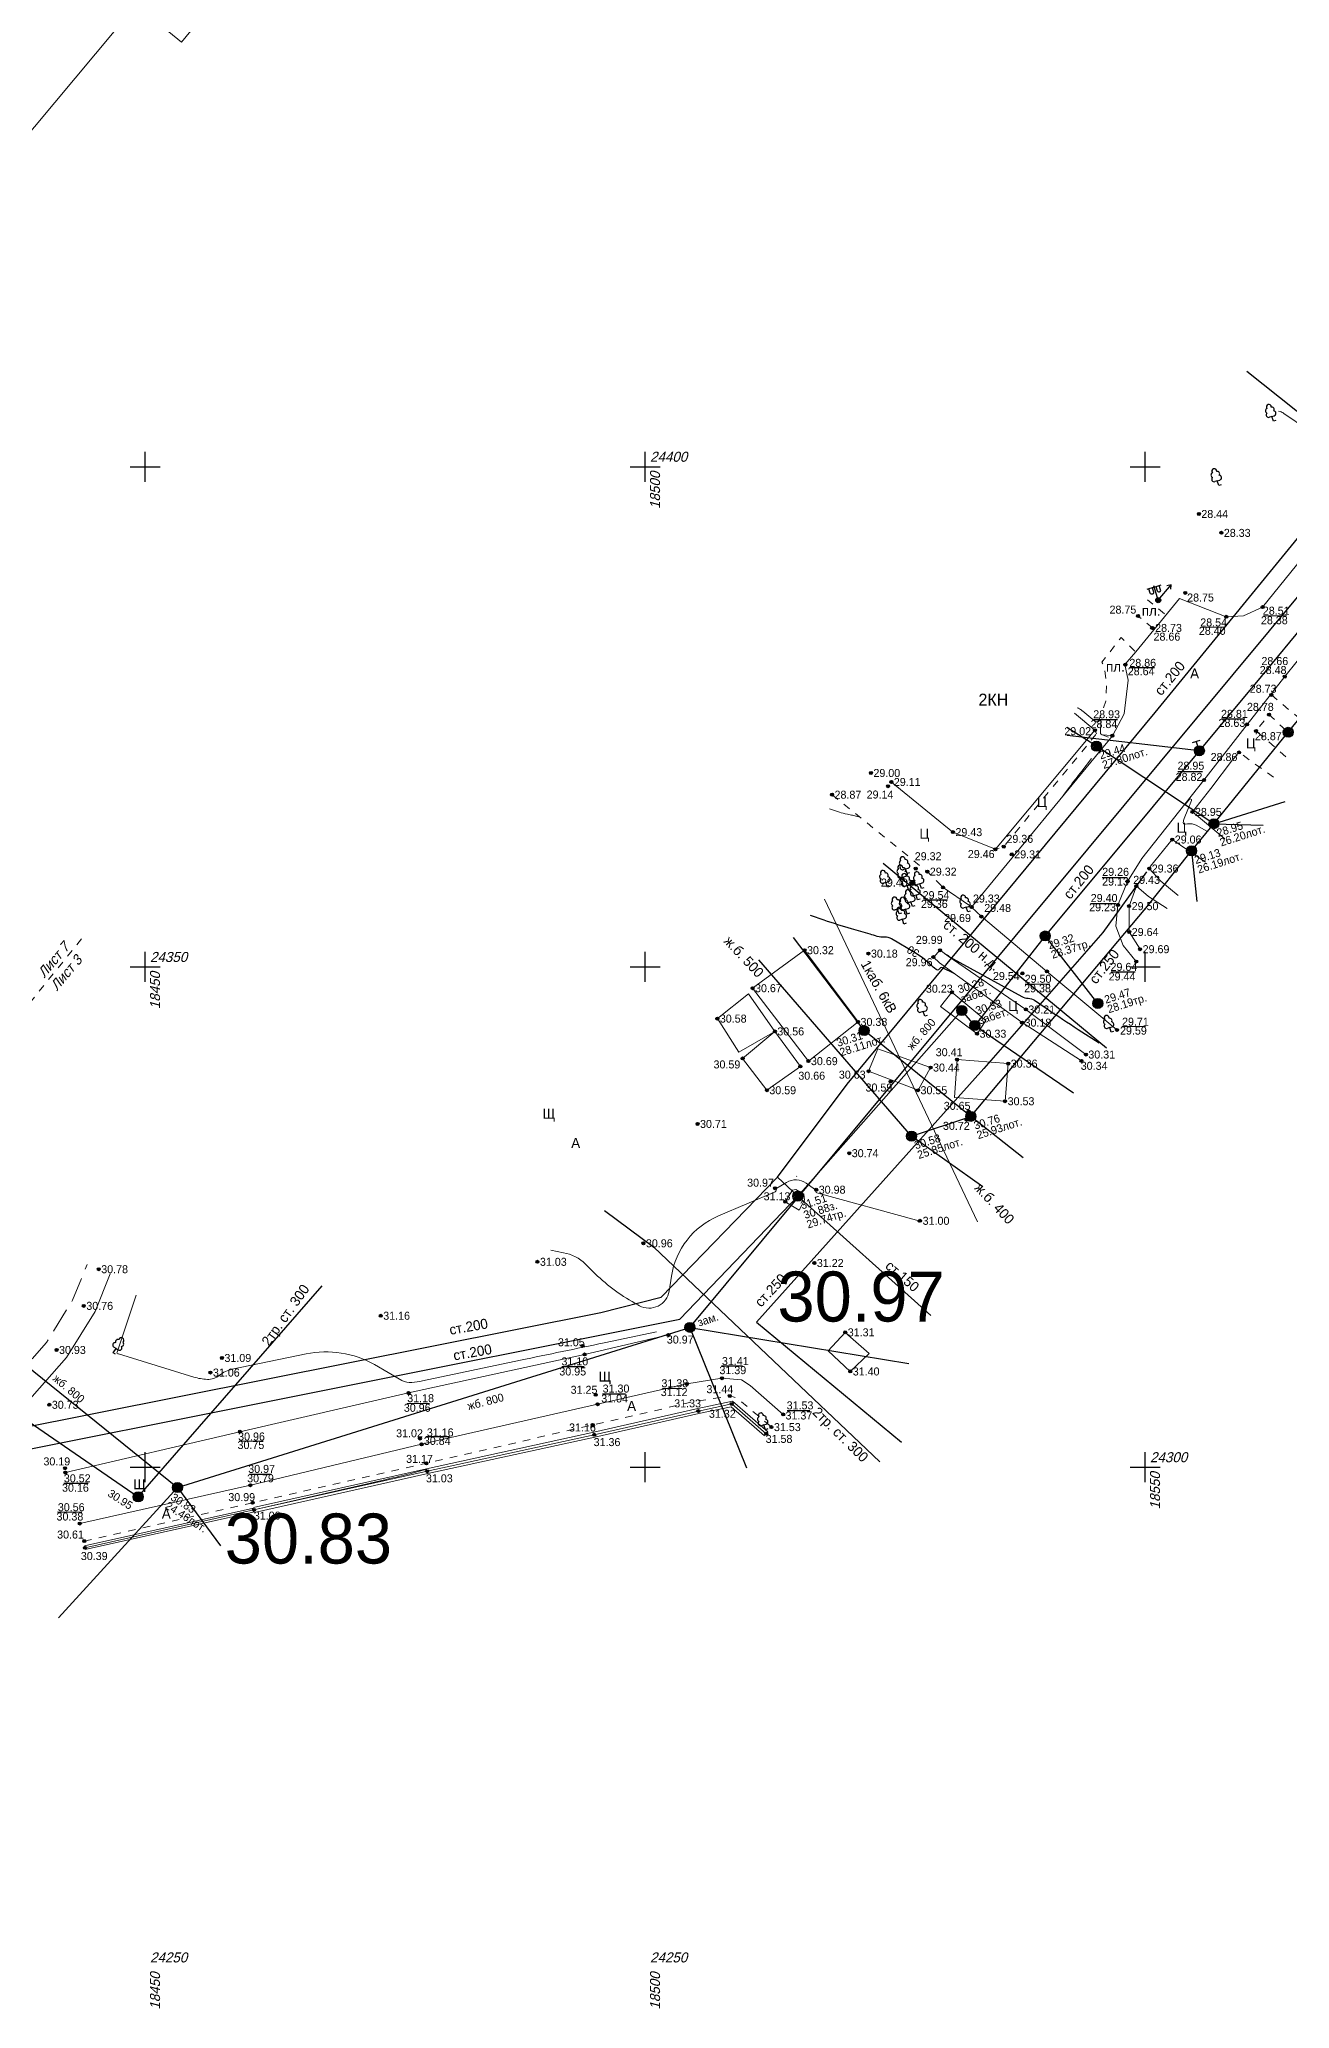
# Model space of a CAD drawing. Header units: metres. Extents: x 16881 to 20071, y 24181 to 25063.
# Drawn here: x 18439.4 to 18564.5, y 24245.9 to 24442.7 of the extents above; entities that cross this region are included whole.
import ezdxf
from ezdxf.enums import TextEntityAlignment as Align

# ---------------------------------------------------------------- set-up
doc = ezdxf.new("R2010")
doc.units = ezdxf.units.M
doc.linetypes.add('g5_01_5x1_5', pattern=[1.5, 0.75, -0.75])
doc.linetypes.add('g5_05x2', pattern=[3.5, 2.5, -1])
for name, color, linetype in [('02_Сетка', 7, 'Continuous'), ('03_Здания и строения', 7, 'Continuous'), ('06_Инженерно-технические сооружения', 7, 'Continuous'), ('07_Объекты электропередачи', 7, 'Continuous'), ('10_Границы покрытий и угодий', 7, 'Continuous'), ('13_Растительность', 7, 'Continuous'), ('14_Ограждения', 7, 'Continuous'), ('19_Горизонтали', 7, 'Continuous'), ('30_Канализация', 7, 'Continuous'), ('31_Водопровод', 7, 'Continuous'), ('32_Теплосеть', 7, 'Continuous'), ('33_Газопровод', 7, 'Continuous'), ('38_Кабели высокого напряжения', 7, 'Continuous'), ('44_Крышки колодцев', 7, 'Continuous'), ('45_Номера колодцев', 7, 'Continuous'), ('61_Отметки высоты поверхности', 7, 'Continuous'), ('rastr', 7, 'Continuous'), ('Сетка', 7, 'Continuous')]:
    doc.layers.add(name, color=color, linetype=linetype)
doc.styles.add('LIKE11', font='bm431.shx')
doc.styles.add('LIKE14', font='p131.shx')
doc.styles.add('LIKE17', font='d431.shx')
doc.styles.add('LIKE32', font='peteri.shx')
doc.styles.add('LIKE36', font='pragmai.shx')
doc.styles.add('Line_GUGK', font='')
doc.styles.get('Line_GUGK').set_extended_font_data('Bm431', italic=True)
doc.linetypes.add('g5_119_1', pattern='A,4,-1,[31,GUGK_2005.shx,S=0.1,R=0,X=0,Y=0],0.35,[31,GUGK_2005.shx,S=0.08,R=0,X=0,Y=0],3.3,[31,GUGK_2005.shx,S=0.08,R=180,X=0,Y=0],0.35,[31,GUGK_2005.shx,S=0.1,R=180,X=0,Y=0],-1', length=10)
doc.linetypes.add('g5_121_t', pattern='A,4,-0.4,["Т",Line_GUGK,S=1,R=0,X=0,Y=-0.5],-1.2,12', length=17.6)
doc.linetypes.add('g5_122_g', pattern='A,1,-1,1.5,-0.4,["Г",Line_GUGK,S=1,R=0,X=0,Y=-0.5],-1.5,1.5,-1,4,-1,4,-1,3', length=20.9)
doc.linetypes.add('g5_122_k', pattern='A,1,-1,1.5,-0.4,["К",Line_GUGK,S=1,R=0,X=0,Y=-0.5],-1.5,1.5,-1,4,-1,4,-1,3', length=20.9)
doc.linetypes.add('g5_122_kl', pattern='A,1,-1,1.5,-0.4,["Кл",Line_GUGK,S=1,R=0,X=0,Y=-0.5],-2.4,1.5,-1,4,-1,4,-1,3', length=21.8)
doc.linetypes.add('g5_122_t', pattern='A,1,-1,1.5,-0.4,["Т",Line_GUGK,S=1,R=0,X=0,Y=-0.5],-1.5,1.5,-1,4,-1,4,-1,3', length=20.9)
doc.linetypes.add('g5_122_v', pattern='A,1,-1,1.5,-0.4,["В",Line_GUGK,S=1,R=0,X=0,Y=-0.5],-1.5,1.5,-1,4,-1,4,-1,3', length=20.9)
doc.linetypes.add('g5_472', pattern='A,0,-4,[25,GUGK_2005.shx,S=0.4,R=0,X=0,Y=-0.2],0', length=4)
doc.linetypes.add('g5_474_1a', pattern='A,1,-0.25,[28,GUGK_2005.shx,S=1,R=0,X=0,Y=0],-0.25,1', length=2.5)

# ---------------------------------------------------------------- blocks, each defined once
blk = doc.blocks.new('g5_115_1')
at = {"color": 0}
for points in [[(0, 0), (2, 0)], [(1.65, -0.25), (2, 0), (1.65, 0.25)]]:
    blk.add_lwpolyline(points, dxfattribs=at)
blk = doc.blocks.new('g5_117t')
h = blk.add_hatch(color=255)
h.paths.add_polyline_path([(-0.04, -0.04), (-0.46, -0.04, 0.367426), (-0.04, -0.46)])
h.paths.add_polyline_path([(0.04, -0.46, 0.367426), (0.46, -0.04), (0.04, -0.04)])
h.paths.add_polyline_path([(0.46, 0.04, 0.921954), (-0.46, 0.04)])
at = {"color": 0}
for points in [[(-0.5, 0), (0.5, 0)], [(0, -0.5), (0, 0)]]:
    blk.add_lwpolyline(points, dxfattribs=at)
blk.add_circle((0, 0), 0.5, dxfattribs=at)
blk = doc.blocks.new('g5_388_1')
at = {"color": 0}
blk.add_lwpolyline([(0, 0.5), (0.26, 0.5, 0.798042), (0.36, 0.97, 0.636328), (0.23, 1.41, 0.533064), (0, 1.75, 0.533064), (-0.23, 1.41, 0.636328), (-0.36, 0.97, 0.798042), (-0.26, 0.5)], format="xyb", dxfattribs=at)
for points in [[(0, 0.5), (-0.26, 0.5)], [(0.25, 0), (0, 0), (0, 0.5)]]:
    blk.add_lwpolyline(points, dxfattribs=at)
blk = doc.blocks.new('g5_117v')
h = blk.add_hatch(color=255)
h.paths.add_polyline_path([(-0.46, 0.04), (0.46, 0.04, 0.921954)])
h.paths.add_polyline_path([(0.46, -0.04), (-0.46, -0.04, 0.921954)])
at = {"color": 0}
blk.add_line((-0.5, 0), (0.5, 0), dxfattribs=at)
blk.add_circle((0, 0), 0.5, dxfattribs=at)
blk = doc.blocks.new('g5_117kb')
h = blk.add_hatch(color=255)
h.paths.add_polyline_path([(0.04, 0.04), (0.46, 0.04, 0.367426), (0.04, 0.46)])
h.paths.add_polyline_path([(-0.04, 0.46, 0.367426), (-0.46, 0.04), (-0.04, 0.04)])
h.paths.add_polyline_path([(-0.04, -0.04), (-0.46, -0.04, 0.367426), (-0.04, -0.46)])
h.paths.add_polyline_path([(0.04, -0.46, 0.367426), (0.46, -0.04), (0.04, -0.04)])
at = {"color": 0}
for points in [[(-0.5, 0), (0.5, 0)], [(0, 0.5), (0, -0.5)]]:
    blk.add_lwpolyline(points, dxfattribs=at)
blk.add_circle((0, 0), 0.5, dxfattribs=at)
blk = doc.blocks.new('g5_122_7')
h = blk.add_hatch(color=0)
edge = h.paths.add_edge_path()
edge.add_arc((0, 0), 0.25, 0, 360)
at = {"color": 0}
blk.add_circle((0, 0), 0.25, dxfattribs=at)
blk = doc.blocks.new('g5_110_1e')
h = blk.add_hatch(color=255)
edge = h.paths.add_edge_path()
edge.add_arc((0, 0), 0.212, 0, 360)
at = {"color": 0}
for p, q in [((0, 1.38), (-0.75, 1.38)), ((0, 0.25), (0, 1.5)), ((0, 1.38), (0.75, 1.38))]:
    blk.add_line(p, q, dxfattribs=at)
for points in [[(-0.2, 1.38), (-0.2, 0.93, -1.040016), (-0.55, 0.93), (-0.55, 1.38)], [(0.2, 1.38), (0.2, 0.93, 1.040016), (0.55, 0.93), (0.55, 1.38)]]:
    blk.add_lwpolyline(points, format="xyb", dxfattribs=at)
blk.add_circle((0, 0), 0.25, dxfattribs=at)
blk = doc.blocks.new('g5_304_4')
h = blk.add_hatch(color=255)
edge = h.paths.add_edge_path()
edge.add_arc((0, 0), 0.463, 0, 360)
at = {"color": 0}
for p, q in [((-0.4, 1), (0.4, 1)), ((0, 0.5), (0, 1))]:
    blk.add_line(p, q, dxfattribs=at)
blk.add_circle((0, 0), 0.5, dxfattribs=at)
blk = doc.blocks.new('g5_012')
at = {"color": 92}
for points in [[(-1.5, 0), (1.5, 0)], [(0, -1.5), (0, 1.5)]]:
    blk.add_lwpolyline(points, dxfattribs=at)
blk = doc.blocks.new('g5_330')
blk.add_hatch(color=0).paths.add_polyline_path([(0.15, 0, 1), (-0.15, 0, 1)])
at = {"color": 0}
blk.add_circle((0, 0), 0.15, dxfattribs=at)
blk = doc.blocks.new('g5_117kl')
h = blk.add_hatch(color=255)
h.paths.add_polyline_path([(0.42, 0.2, 0.633652), (-0.42, 0.2)])
h.paths.add_polyline_path([(-0.45, 0.12, 0.067116), (-0.46, 0, 0.067116), (-0.45, -0.12), (0.45, -0.12, 0.067116), (0.46, 0, 0.067116), (0.45, 0.12)])
h.paths.add_polyline_path([(-0.42, -0.2, 0.633652), (0.42, -0.2)])
at = {"color": 0}
for p, q in [((-0.47, 0.16), (0.47, 0.16)), ((-0.47, -0.16), (0.47, -0.16))]:
    blk.add_line(p, q, dxfattribs=at)
blk.add_circle((0, 0), 0.5, dxfattribs=at)

msp = doc.modelspace()

# ---------------------------------------------------------------- linework, layer by layer
at = {"layer": '03_Здания и строения', "color": 7, "linetype": 'Continuous', "lineweight": 20, "flags": 128}
for points in [[(18477.66, 24488.76), (18444.31, 24448.67), (18439.88, 24452.41), (18408.3, 24414.86), (18403.63, 24418.76), (18376.53, 24386.5), (18385.52, 24379), (18412.15, 24410.84), (18416.55, 24407.21), (18449.1, 24446.15), (18453.65, 24442.43), (18485.97, 24481.74), (18477.66, 24488.76)], [(18524.63, 24368.49), (18530.79, 24363.48), (18535.04, 24361.76), (18544.98, 24373.66), (18542.95, 24375.37)], [(18510.75, 24347.88), (18516.34, 24340.59), (18521.3, 24344.51), (18515.95, 24351.68), (18510.75, 24347.88)], [(18512.18, 24337.68), (18515.53, 24340.06), (18512.98, 24343.56), (18510.36, 24347.33), (18507.23, 24344.84), (18509.39, 24341.47), (18512.98, 24343.56), (18509.76, 24340.86), (18512.18, 24337.68)], [(18522.35, 24339.58), (18523.28, 24341.81), (18528.55, 24339.95), (18527.3, 24337.68), (18522.35, 24339.58)], [(18531.21, 24340.74), (18536.32, 24340.34), (18536.01, 24336.58), (18530.95, 24336.95), (18531.21, 24340.74)], [(18520.02, 24313.48), (18518.3, 24311.64), (18520.52, 24309.57), (18522.4, 24311.37), (18520.02, 24313.48)]]:
    msp.add_lwpolyline(points, dxfattribs=at)
at = {"layer": '06_Инженерно-технические сооружения', "color": 7, "linetype": 'Continuous', "lineweight": 20, "flags": 128}
for points in [[(18543.64, 24340.61), (18537.7, 24344.44), (18529.45, 24350.43), (18528.83, 24350.99), (18529.51, 24351.68), (18530.3, 24351.07), (18538.08, 24345.76), (18544.08, 24341.25)], [(18533.2, 24343.33), (18534.07, 24344.66), (18530.69, 24347.48), (18529.54, 24346.05), (18533.2, 24343.33)], [(18532.36, 24335.56), (18532.15, 24334.73), (18533.02, 24334.88), (18532.36, 24335.56)], [(18515.09, 24327.76), (18514.74, 24327.68), (18514.02, 24326.54), (18515.41, 24325.69), (18515.95, 24326.69), (18515.88, 24327.29), (18515.09, 24327.76)]]:
    msp.add_lwpolyline(points, dxfattribs=at)
at = {"layer": '10_Границы покрытий и угодий', "color": 7, "linetype": 'Continuous', "lineweight": 20, "flags": 128}
for points in [[(18579.81, 24434.1), (18584.65, 24430.05), (18587.38, 24427.07), (18588.25, 24425.38), (18588.49, 24424.54), (18588.59, 24422.15), (18588.39, 24421.07), (18587.89, 24419.47), (18586.75, 24417.36), (18583.09, 24412.49), (18574.72, 24402.13), (18569.25, 24395.23), (18561.76, 24385.97), (18559.84, 24385.09), (18558.12, 24385.01), (18553.44, 24386.83), (18549.08, 24381.49), (18547.98, 24380.25), (18548.31, 24378.66), (18547.92, 24375.3), (18546.73, 24373.12), (18532.66, 24355.98)], [(18549.12, 24350.54), (18547.81, 24352.15), (18547.09, 24354.08), (18547.29, 24356.19), (18548.26, 24358.56), (18549.68, 24360.84), (18555.88, 24368.68), (18560.21, 24374.25), (18563.97, 24379.02), (18565.21, 24380.57), (18566.8, 24382.06), (18567.8, 24381.12), (18569.47, 24379.8)], [(18529.81, 24357.95), (18532.43, 24356.14)], [(18532.66, 24355.98), (18533.63, 24355.04), (18540.19, 24349.55), (18547.19, 24343.71)], [(18412.88, 24347.36), (18407.12, 24340.21), (18401.85, 24331.48), (18406.88, 24319.74), (18412.96, 24311.06), (18431.57, 24302.49), (18437.24, 24305.41), (18442.15, 24310.97), (18445, 24315.56), (18446.52, 24319.33)], [(18442.04, 24299.46), (18459.49, 24303.55), (18476.36, 24307.42), (18493.95, 24311.27), (18502.33, 24313.22)], [(18513.82, 24305.27), (18510.52, 24308.18), (18509.66, 24308.72), (18507.68, 24308.9), (18504.18, 24308.32), (18495.26, 24306.3), (18477.66, 24302.29), (18460.53, 24298.2), (18443.48, 24294.37)]]:
    msp.add_lwpolyline(points, dxfattribs=at)
at = {"layer": '10_Границы покрытий и угодий', "color": 7, "linetype": 'g5_01_5x1_5', "lineweight": 20, "flags": 128}
for points in [[(18551.93, 24385.31), (18550.25, 24386.69)], [(18550.76, 24383.89), (18549.3, 24385.08)], [(18548.98, 24381.57), (18547.62, 24382.94), (18545.69, 24380.48), (18545.94, 24379.94), (18546.16, 24378.11), (18546.09, 24376.57), (18544.98, 24373.66), (18545.14, 24373.29)], [(18562.64, 24377.19), (18565.53, 24374.75), (18568.12, 24378.29), (18567.52, 24378.76), (18565.3, 24380.38)], [(18564.08, 24371.02), (18561.1, 24373.59), (18562.4, 24375.22), (18564.32, 24373.46)], [(18546.56, 24373.13), (18545.14, 24373.29), (18535.87, 24362.03), (18535.04, 24361.76)], [(18558.73, 24370.69), (18559.41, 24371.44), (18563.02, 24368.86)], [(18518.7, 24367.22), (18528.23, 24359.53), (18529.81, 24357.95)], [(18443.92, 24292.62), (18460.76, 24296.44), (18478.13, 24300.39), (18494.75, 24304.22), (18504.82, 24306.54), (18508.47, 24307.12), (18508.91, 24307.01), (18509.36, 24306.79), (18512.64, 24304.01), (18512.12, 24303.34)]]:
    msp.add_lwpolyline(points, dxfattribs=at)
at = {"layer": '10_Границы покрытий и угодий', "color": 7, "linetype": 'g5_05x2', "lineweight": 20, "flags": 128}
msp.add_lwpolyline([(18414.82, 24345.79), (18409.17, 24338.77), (18404.65, 24331.29), (18409.08, 24320.96), (18414.62, 24313.05), (18431.51, 24305.27), (18435.68, 24307.42), (18440.14, 24312.47), (18442.76, 24316.7), (18444.21, 24320.26)], dxfattribs=at)
at = {"layer": '14_Ограждения', "color": 7, "linetype": 'g5_474_1a', "lineweight": 20, "flags": 128}
for points in [[(18558.73, 24370.69), (18556.57, 24367.83), (18554.74, 24365.5), (18557.99, 24362.8)], [(18556.06, 24360.47), (18552.72, 24362.74), (18550.56, 24360.07), (18550.42, 24359.84), (18551.57, 24358.58), (18553.3, 24357.14)], [(18552.21, 24355.83), (18550.34, 24357.03), (18549.13, 24358.08), (18549.08, 24357.9), (18548.41, 24356.08), (18548.42, 24353.5), (18549.51, 24351.78)], [(18512.12, 24303.34), (18508.67, 24306.32), (18505.33, 24305.61), (18494.92, 24303.24), (18478.22, 24299.6), (18460.88, 24295.73)]]:
    msp.add_lwpolyline(points, dxfattribs=at)
at = {"layer": '14_Ограждения', "color": 7, "linetype": 'Continuous', "lineweight": 20, "flags": 128}
for points in [[(18512.28, 24303.53), (18508.74, 24306.6), (18505.28, 24305.86), (18494.87, 24303.49), (18478.16, 24299.85), (18460.83, 24295.97)], [(18511.95, 24303.15), (18508.6, 24306.05), (18505.39, 24305.37), (18494.98, 24303), (18478.27, 24299.36), (18460.94, 24295.48)], [(18443.94, 24292.15), (18460.84, 24295.92)], [(18444.03, 24291.76), (18460.93, 24295.53)]]:
    msp.add_lwpolyline(points, dxfattribs=at)
at = {"layer": '14_Ограждения', "color": 7, "linetype": 'g5_472', "lineweight": 20, "flags": 128}
msp.add_lwpolyline([(18443.99, 24291.95), (18460.88, 24295.73)], dxfattribs=at)
at = {"layer": '19_Горизонтали', "color": 32, "linetype": 'Continuous', "lineweight": 20, "flags": 128}
for points, elevation in [([(18421.67, 24437.51), (18424.05, 24438.96, 0.079779), (18428.22, 24442.53), (18429.45, 24443.97, 0.179901), (18430.01, 24445.53), (18430.01, 24445.53, -0.242982), (18430.72, 24446.94), (18431.5, 24447.5, 0.060204), (18432.71, 24448.61), (18432.71, 24448.61, 0.000001), (18433.78, 24449.87), (18434.57, 24450.81, 0.264201), (18434.76, 24451.8), (18434.76, 24451.8, -0.268835), (18434.96, 24452.78), (18440.06, 24458.58, -0.565291), (18442.44, 24458.14), (18442.67, 24457.52, 0.35446), (18444.92, 24456.21), (18444.92, 24456.21, 0.111432), (18447.95, 24457.41), (18456.29, 24463.07)], 26.5), ([(18577.46, 24405.75), (18576.2, 24405.69, 0.242268), (18574.24, 24404.58), (18572.32, 24401.63, 0.312765), (18572.33, 24401.05), (18572.37, 24400.99, -0.375391), (18572.34, 24400.56), (18572.22, 24400.44, -0.832372), (18572.18, 24400.47), (18572.18, 24400.47, 0.351519), (18572.14, 24400.65), (18571.79, 24400.91, 0.334134), (18571.49, 24400.91), (18571.49, 24400.91, -0.286532), (18571.16, 24400.89), (18569.59, 24401.71, -0.030024), (18566.23, 24403.74), (18563.89, 24405.34, 0.036741), (18563.72, 24405.44), (18563.72, 24405.44, 0.036197), (18563.53, 24405.52), (18563.36, 24405.57)], 28), ([(18546.36, 24372.98), (18545.82, 24373.18, 0.009267), (18545.62, 24373.26), (18545.62, 24373.26, -0.335903), (18545.53, 24373.39), (18545.59, 24374.57, 0.768599), (18545.42, 24374.62), (18545.42, 24374.62, -0.451652), (18544.98, 24374.56), (18543.78, 24375.56, 0.030671), (18543.56, 24375.73), (18543.53, 24375.75, 0.016636), (18543.37, 24375.85), (18543.31, 24375.88, 0.051201), (18543.26, 24375.9), (18543.23, 24375.91)], 29), ([(18541.81, 24367.13), (18542.42, 24367.95, -0.005735), (18543.67, 24369.58), (18544.65, 24370.84)], 29), ([(18556.24, 24363.53), (18555.12, 24364.16, 0.177787), (18554.26, 24364.3), (18554.01, 24364.26, -0.503764), (18553.82, 24364.43), (18553.82, 24364.43, -0.066963), (18553.92, 24364.85), (18554.63, 24366.65, 0.85231), (18554.44, 24366.76), (18554, 24366.23)], 29), ([(18518.45, 24365.81), (18519.43, 24365.48, 0.033914), (18520.23, 24365.27), (18520.37, 24365.24, -0.015803), (18520.89, 24365.13), (18520.99, 24365.1, 0.010538), (18521.31, 24365.03), (18521.46, 24364.99)], 29), ([(18490.58, 24321.68), (18491.85, 24321.44, -0.149592), (18494.05, 24320.3), (18495.02, 24319.34, 0.071994), (18499.28, 24316.23), (18499.44, 24316.14, 0.515042), (18502.41, 24317.61), (18502.64, 24319.1, -0.257956), (18507.33, 24325.11), (18513.01, 24327.53, 0.318392), (18513.1, 24327.67), (18513.1, 24327.72, -0.120624), (18513.11, 24327.82), (18513.11, 24327.82, -0.156063), (18513.18, 24327.89), (18514.15, 24328.47, -0.297046), (18516.11, 24328.39), (18517.06, 24327.72, -0.217013), (18517.07, 24327.7), (18517.07, 24327.7, -0.022992), (18517.07, 24327.67), (18517.07, 24327.57, 0.335773), (18517.19, 24327.42), (18527.15, 24324.68, -0.128488), (18527.27, 24324.61), (18527.28, 24324.6, 0.043929), (18527.36, 24324.53), (18527.39, 24324.51, 0.287728), (18527.44, 24324.51), (18527.46, 24324.52)], 31), ([(18501.15, 24313.54), (18495.91, 24312.43, -0.001026), (18491.72, 24311.56), (18491.72, 24311.56, 0.001315), (18487.53, 24310.69), (18477.74, 24308.62, -0.03054), (18476.69, 24308.46), (18476.69, 24308.46, -0.152411), (18475.69, 24308.68), (18472.94, 24310.25, 0.182903), (18466.11, 24311.33), (18458.7, 24309.79, 0.119451), (18457.46, 24309.2), (18457.44, 24309.19, -0.180396), (18456.23, 24308.78), (18456.23, 24308.78, -0.06634), (18454.89, 24309.01), (18447.36, 24311.32, -0.069904), (18447.23, 24311.38), (18447.23, 24311.38, -0.341796), (18447.2, 24311.49), (18449.12, 24317.2)], 31), ([(18460.88, 24295.77), (18460.87, 24295.75, 0.600125), (18460.88, 24295.73), (18474.11, 24298.78, 0.006226), (18476.83, 24299.44), (18478.18, 24299.79)], 31)]:
    msp.add_lwpolyline(points, format="xyb", dxfattribs=dict(at, elevation=elevation))
at = {"layer": '19_Горизонтали', "color": 32, "linetype": 'Continuous', "lineweight": 30, "elevation": 30, "flags": 128}
for points in [[(18530.98, 24349.33), (18529.74, 24349.93, 0.304049), (18529.55, 24349.9), (18529.55, 24349.9, -0.009488), (18529.37, 24349.75), (18529.35, 24349.73, -0.368067), (18529.12, 24349.74), (18528.96, 24349.87, 0.000925), (18528.43, 24350.34), (18528.16, 24350.58, 0.046284), (18527, 24351.42), (18524.66, 24352.81, 0.151657), (18523.96, 24352.98), (18523.96, 24352.98, -0.092408), (18523.22, 24353.06), (18523.22, 24353.06, 0.005499), (18522.5, 24353.28), (18520.65, 24353.81, -0.011544), (18517.92, 24354.67), (18516.56, 24355.13)], [(18529.99, 24351.31), (18530.3, 24351.14, -0.084379), (18530.38, 24351.08), (18530.38, 24351.08, 0.083519), (18530.46, 24351.02), (18537.67, 24347.05, 0.116938), (18538.32, 24346.88), (18538.32, 24346.88, -0.140567), (18538.94, 24346.67), (18540.2, 24345.82, 0.005634), (18543.32, 24343.76), (18545.41, 24342.41)]]:
    msp.add_lwpolyline(points, format="xyb", dxfattribs=at)
msp.add_lwpolyline([(18530.34, 24351.12), (18530.33, 24351.12)], dxfattribs=at)
at = {"layer": '19_Горизонтали', "color": 32, "linetype": 'Continuous', "lineweight": 20, "elevation": 31, "flags": 128}
msp.add_lwpolyline([(18515.16, 24329.07), (18515.17, 24329.08)], dxfattribs=at)
at = {"layer": '30_Канализация', "color": 42, "linetype": 'g5_122_kl', "lineweight": 30, "flags": 128}
for points in [[(17981.18, 24764.18), (17973.76, 24619.69), (18068.15, 24564.87), (18224.59, 24482.33), (18357.92, 24375.34), (18432.45, 24314.74), (18453.24, 24297.97), (18504.49, 24313.98), (18591.36, 24418.31), (18643.88, 24411.2), (18665.87, 24407.08), (18685.74, 24402.11)], [(18504.49, 24313.98), (18510.13, 24299.93)], [(18504.49, 24313.98), (18526.37, 24310.37)], [(18453.24, 24297.97), (18441.35, 24284.96)], [(18453.24, 24297.97), (18457.56, 24292.14)]]:
    msp.add_lwpolyline(points, dxfattribs=at)
at = {"layer": '30_Канализация', "color": 12, "linetype": 'g5_122_k', "lineweight": 30, "flags": 128}
for points in [[(18532.59, 24335.07), (18550.09, 24355.88), (18554.65, 24361.61), (18556.89, 24364.32), (18564.32, 24373.46), (18566.33, 24375.95), (18570.68, 24381.61), (18574.17, 24385.25), (18577.2, 24388.6), (18583.89, 24397.47), (18589.91, 24404.8), (18592.47, 24408.02), (18594.96, 24410.71), (18594.69, 24404.27)], [(18556.89, 24364.32), (18545.14, 24372.07), (18542.19, 24373.94)], [(18556.89, 24364.32), (18564.01, 24366.55)], [(18556.89, 24364.32), (18561.82, 24364.17)], [(18554.65, 24361.61), (18555.17, 24356.53)], [(18537.81, 24330.94), (18532.59, 24335.07), (18521.91, 24343.64), (18514.84, 24352.95)], [(18533.78, 24328.01), (18526.65, 24333.09), (18511.37, 24350.72)], [(18526.65, 24333.09), (18532.59, 24335.07)]]:
    msp.add_lwpolyline(points, dxfattribs=at)
at = {"layer": '31_Водопровод', "color": 94, "linetype": 'g5_122_v', "lineweight": 30, "flags": 128}
for points in [[(18428.29, 24302.06), (18495.57, 24315.46), (18501.61, 24317), (18513.26, 24328.99), (18520.22, 24338.28), (18551.01, 24375.44), (18567.96, 24396.12), (18571.6, 24400.43), (18560.18, 24409.53)], [(18575.31, 24395.63), (18561.61, 24379.03), (18540.02, 24353.1), (18532.99, 24344.16), (18531.67, 24345.65), (18515.28, 24327.09)], [(18555.43, 24371.61), (18542.2, 24373.14)], [(18550.14, 24359.5), (18545.79, 24353.44), (18533.88, 24339.84), (18511.16, 24314.5), (18525.65, 24302.5)], [(18545.28, 24346.36), (18540.02, 24353.1)], [(18532.99, 24344.16), (18542.85, 24337.41)], [(18513.26, 24328.99), (18515.28, 24327.09)], [(18429.39, 24299.99), (18503.47, 24314.8), (18515.28, 24327.09), (18528.58, 24315.16)]]:
    msp.add_lwpolyline(points, dxfattribs=at)
at = {"layer": '32_Теплосеть', "color": 5, "linetype": 'g5_121_t', "lineweight": 30, "flags": 128}
msp.add_lwpolyline([(18275.33, 24437.65), (18303.31, 24414.46), (18341.99, 24382.51), (18345.42, 24379.69), (18374.81, 24355.4), (18387.83, 24344.83), (18408.4, 24327.99), (18420.93, 24317.91), (18430.91, 24309.67), (18449.31, 24297.04), (18467.7, 24318.12)], dxfattribs=at)
at = {"layer": '32_Теплосеть', "color": 5, "linetype": 'g5_122_t', "lineweight": 30, "flags": 128}
msp.add_lwpolyline([(18495.96, 24325.66), (18500.89, 24322.01), (18523.48, 24300.54)], dxfattribs=at)
at = {"layer": '33_Газопровод', "color": 132, "linetype": 'g5_122_g', "lineweight": 30, "flags": 128}
msp.add_lwpolyline([(18523.8, 24360.39), (18546.15, 24341.93)], dxfattribs=at)
at = {"layer": '38_Кабели высокого напряжения', "color": 1, "linetype": 'g5_119_1', "lineweight": 20, "flags": 128}
msp.add_lwpolyline([(18533.23, 24324.53), (18517.94, 24356.77)], dxfattribs=at)
at = {"layer": '61_Отметки высоты поверхности', "flags": 128}
for points in [[(18555.61, 24383.97), (18557.94, 24383.99)], [(18561.83, 24385.1), (18564.16, 24385.12)], [(18548.44, 24379.94), (18550.96, 24379.93)], [(18544.87, 24374.74), (18547.24, 24374.73)], [(18557.63, 24374.82), (18559.97, 24374.82)], [(18553.28, 24369.54), (18555.74, 24369.54)], [(18545.72, 24358.93), (18548.21, 24358.94)], [(18527.85, 24356.72), (18530.23, 24356.71)], [(18544.55, 24356.34), (18547.08, 24356.36)], [(18546.61, 24349.51), (18549.02, 24349.51)], [(18547.67, 24344.06), (18550.05, 24344.07)], [(18491.67, 24310.06), (18493.9, 24310.06)], [(18507.64, 24310.13), (18509.75, 24310.13)], [(18495.76, 24307.32), (18498.06, 24307.32)], [(18501.79, 24307.89), (18503.71, 24307.87)], [(18476.2, 24306.38), (18478.44, 24306.39)], [(18514.22, 24305.66), (18516.48, 24305.66)], [(18459.42, 24302.6), (18461.81, 24302.62)], [(18478.09, 24303.06), (18480.46, 24303.06)], [(18441.89, 24298.39), (18444.31, 24298.41)], [(18460.45, 24299.32), (18462.63, 24299.32)], [(18441.24, 24295.54), (18443.67, 24295.52)]]:
    msp.add_lwpolyline(points, dxfattribs=at)
at = {"layer": '61_Отметки высоты поверхности', "elevation": 30, "flags": 128}
msp.add_lwpolyline([(18538, 24348.29), (18540.48, 24348.3)], dxfattribs=at)
at = {"layer": 'rastr', "color": 5, "linetype": 'g5_01_5x1_5', "lineweight": 20, "flags": 128}
msp.add_lwpolyline([(18410.16, 24311.42), (18444.1, 24353.36)], dxfattribs=at)

# ---------------------------------------------------------------- block references
at = {"layer": '02_Сетка', "color": 92, "linetype": 'Continuous', "lineweight": 15, "ltscale": 0.5}
for p in [(18450, 24400), (18500, 24400), (18550, 24400), (18450, 24350), (18500, 24350), (18550, 24350), (18450, 24300), (18500, 24300), (18550, 24300)]:
    msp.add_blockref('g5_012', p, dxfattribs=at)
at = {"layer": '07_Объекты электропередачи', "color": 7, "linetype": 'Continuous', "lineweight": 20}
for name, rotation in [('g5_110_1e', 17.69727627159691), ('g5_115_1', 50.02171000928878)]:
    msp.add_blockref(name, (18551.32, 24386.66, 28.6), dxfattribs=dict(at, rotation=rotation))
at = {"layer": '13_Растительность', "color": 92, "linetype": 'Continuous', "lineweight": 20}
for p, rotation in [((18562.83, 24404.55, 28.03), 17.69727627159691), ((18557.38, 24398.12, 28.34), 17.69727627159691), ((18526.21, 24359.33, 29.38), 17.69727627159691), ((18524.24, 24357.98, 29.52), 17.69727627159691), ((18525.98, 24358.51, 29.39), 17.69727627159691), ((18526.37, 24357.66, 29.47), 17.69727627159691), ((18527.26, 24356.71, 29.56), 17.69727627159691), ((18527.63, 24357.84, 29.42), 17.69727627159691), ((18525.41, 24355.31, 29.73), 17.69727627159691), ((18526.21, 24355.29, 29.74), 17.69727627159691), ((18526.74, 24356.03, 29.6), 17.69727627159691), ((18532.27, 24355.5, 29.46), 17.69727627159691), ((18525.89, 24354.29, 29.86), 17.69727627159691), ((18527.97, 24345.07, 30.24), 17.69727627159691), ((18546.62, 24343.47, 29.72), 17.69727627159691), ((18446.83, 24311.44, 31), 327.2608096277772), ((18512.03, 24303.75, 31.6), 17.69727627159691)]:
    msp.add_blockref('g5_388_1', p, dxfattribs=dict(at, rotation=rotation))
at = {"layer": '31_Водопровод', "color": 94, "linetype": 'Continuous', "lineweight": 20, "rotation": 17.69727627159691}
msp.add_blockref('g5_304_4', (18555.43, 24371.61), dxfattribs=at)
at = {"layer": '44_Крышки колодцев', "color": 7, "linetype": 'Continuous', "lineweight": 20}
for name, p, rotation in [('g5_117kb', (18545.14, 24372.07, 29.44), 17.69727627159691), ('g5_117kb', (18564.32, 24373.46, 28.78), 17.69727627159691), ('g5_117kb', (18556.89, 24364.32, 28.95), 17.69727627159691), ('g5_117kb', (18554.65, 24361.61, 29.13), 17.69727627159691), ('g5_122_7', (18526.73, 24358.4, 29.54), 17.69727627159691), ('g5_117v', (18540.02, 24353.1, 29.32), 17.69727627159691), ('g5_117v', (18545.28, 24346.36, 29.47), 17.69727627159691), ('g5_117v', (18531.67, 24345.65, 30.28), 17.69727627159691), ('g5_117v', (18532.99, 24344.16, 30.33), 17.69727627159691), ('g5_117kb', (18521.91, 24343.64, 30.31), 17.69727627159691), ('g5_117kb', (18532.59, 24335.07, 30.76), 17.69727627159691), ('g5_117kb', (18532.59, 24335.07, 30.76), 17.69727627159691), ('g5_117kb', (18526.65, 24333.09, 30.58), 17.69727627159691), ('g5_117v', (18515.28, 24327.09, 31.51), 17.69727627159691), ('g5_117kl', (18504.49, 24313.98), 326.3099380122847), ('g5_117t', (18449.31, 24297.04, 30.95), 327.2608096277772), ('g5_117kl', (18453.24, 24297.97, 30.83), 326.3099380122847)]:
    msp.add_blockref(name, p, dxfattribs=dict(at, rotation=rotation))
at = {"layer": '61_Отметки высоты поверхности', "color": 7, "linetype": 'Continuous', "lineweight": 20}
for p in [(18555.38, 24395.28, 28.43), (18557.63, 24393.4, 28.33), (18554.02, 24387.39, 28.44), (18561.76, 24385.97, 28.38), (18549.3, 24385.08, 28.75), (18550.71, 24383.89, 28.66), (18550.76, 24383.89, 28.73), (18558.12, 24385.01, 28.4), (18548.03, 24380.22, 28.64), (18563.97, 24379.02, 28.48), (18562.64, 24377.19, 28.73), (18560.21, 24374.25, 28.63), (18562.4, 24375.22, 28.78), (18544.98, 24373.66, 29.02), (18546.73, 24373.12, 28.82), (18561.1, 24373.59, 28.87), (18559.41, 24371.44, 28.86), (18522.59, 24369.39, 29), (18524.31, 24368.07, 29.14), (18524.63, 24368.49, 29.11), (18555.88, 24368.68, 28.82), (18518.7, 24367.22, 28.87), (18554.74, 24365.5, 28.95), (18530.79, 24363.48, 29.43), (18552.72, 24362.74, 29.06), (18535.04, 24361.76, 29.45), (18535.87, 24362.03, 29.36), (18536.67, 24361.26, 29.31), (18527.07, 24359.83, 29.32), (18528.23, 24359.53, 29.32), (18548.26, 24358.56, 29.13), (18550.42, 24359.84, 29.36), (18529.81, 24357.95, 29.36), (18549.13, 24358.08, 29.43), (18532.66, 24355.98, 29.33), (18533.63, 24355.04, 29.4), (18547.29, 24356.19, 29.23), (18548.41, 24356.08, 29.5), (18548.42, 24353.5, 29.64), (18515.95, 24351.68, 30.32), (18522.34, 24351.34, 30.18), (18528.83, 24350.99, 29.96), (18529.51, 24351.68, 29.99), (18549.12, 24350.54, 29.44), (18549.51, 24351.78, 29.69), (18537.74, 24349.36, 29.54), (18540.19, 24349.55, 29.38), (18510.75, 24347.88, 30.67), (18530.69, 24347.48, 30.23), (18507.23, 24344.84, 30.58), (18521.3, 24344.51, 30.38), (18537.7, 24344.44, 30.18), (18538.08, 24345.76, 30.21), (18512.98, 24343.56, 30.55), (18533.2, 24343.33, 30.33), (18547.19, 24343.71, 29.59), (18509.76, 24340.86, 30.59), (18516.34, 24340.59, 30.69), (18531.21, 24340.74, 30.41), (18543.64, 24340.61, 30.34), (18544.08, 24341.25, 30.31), (18515.53, 24340.06, 30.66), (18522.35, 24339.58, 30.63), (18524.56, 24338.56, 30.59), (18528.55, 24339.95, 30.45), (18536.32, 24340.34, 30.36), (18512.18, 24337.68, 30.59), (18527.3, 24337.68, 30.55), (18536.01, 24336.58, 30.53), (18532.15, 24334.73, 30.72), (18532.36, 24335.56, 30.65), (18505.25, 24334.31, 30.71), (18520.42, 24331.39, 30.74), (18513.01, 24327.88, 30.97), (18517.12, 24327.74, 30.98), (18514.02, 24326.54, 31.38), (18527.51, 24324.63, 31), (18499.84, 24322.38, 30.95), (18445.37, 24319.79, 30.78), (18489.24, 24320.53, 31.03), (18516.93, 24320.41, 31.22), (18443.88, 24316.13, 30.76), (18473.57, 24315.14, 31.16), (18502.33, 24313.22, 30.97), (18520.02, 24313.48, 31.31), (18441.15, 24311.72, 30.93), (18493.75, 24312.13, 31.05), (18493.95, 24311.27, 30.95), (18456.54, 24309.46, 31.06), (18457.69, 24310.92, 31.09), (18520.52, 24309.57, 31.4), (18476.36, 24307.42, 30.96), (18495.07, 24307.24, 31.25), (18504.18, 24308.32, 31.12), (18507.68, 24308.9, 31.39), (18508.47, 24307.12, 31.44), (18440.43, 24306.24, 30.73), (18495.26, 24306.3, 31.04), (18505.33, 24305.61, 31.33), (18508.67, 24306.32, 31.32), (18513.82, 24305.27, 31.37), (18459.49, 24303.55, 30.75), (18494.75, 24304.22, 31.31), (18494.78, 24304.17, 31.16), (18494.92, 24303.24, 31.36), (18512.12, 24303.34, 31.58), (18512.64, 24304.01, 31.53), (18477.48, 24302.86, 31.02), (18477.66, 24302.29, 30.84), (18442.01, 24299.9, 30.19), (18442.04, 24299.46, 30.16), (18478.13, 24300.39, 31.17), (18478.22, 24299.6, 31.03), (18460.53, 24298.2, 30.79), (18460.76, 24296.44, 30.99), (18460.88, 24295.73, 31), (18443.48, 24294.37, 30.38), (18443.92, 24292.62, 30.61), (18443.99, 24291.95, 30.39)]:
    msp.add_blockref('g5_330', p, dxfattribs=at)

# ---------------------------------------------------------------- texts
at = {"color": 6, "linetype": 'ByBlock', "lineweight": 60, "char_height": 5, "attachment_point": 1}
for s, insert in [('30.97', (18513.24, 24319.56)), ('30.83', (18457.97, 24295.37))]:
    msp.add_mtext_dynamic_manual_height_columns(s, width=22.4107, gutter_width=12.5, heights=[0], dxfattribs=dict(at, insert=insert))
at = {"layer": '03_Здания и строения', "color": 7, "linetype": 'Continuous', "lineweight": 15, "style": 'LIKE14'}
msp.add_text('2КН', height=1.2, dxfattribs=at).set_placement((18533.34, 24376.12))
at = {"layer": '10_Границы покрытий и угодий', "color": 7, "linetype": 'Continuous', "lineweight": 15, "style": 'LIKE11'}
for s, p in [('пл.', (18549.68, 24385.11)), ('пл.', (18546.1, 24379.52)), ('А', (18554.51, 24378.84)), ('Ц', (18560.08, 24371.85)), ('Ц', (18539.2, 24365.98)), ('Ц', (18553.16, 24363.42)), ('Ц', (18527.44, 24362.82)), ('Ц', (18536.31, 24345.6)), ('Щ', (18489.77, 24334.84)), ('А', (18492.62, 24331.91)), ('Щ', (18495.36, 24308.56)), ('А', (18498.21, 24305.63)), ('Щ', (18448.83, 24297.8)), ('А', (18451.68, 24294.87))]:
    msp.add_text(s, height=1, dxfattribs=at).set_placement(p)
at = {"layer": '19_Горизонтали', "color": 32, "linetype": 'Continuous', "lineweight": 15, "style": 'LIKE36'}
msp.add_text('30', height=0.8, rotation=149.3154, dxfattribs=at).set_placement((18527.52, 24351.58))
at = {"layer": '30_Канализация', "color": 12, "linetype": 'Continuous', "lineweight": 15, "style": 'LIKE32'}
for s, rotation, p in [('ж.б. 500', 313.1205, (18507.81, 24352.51)), ('ст.250', 51.9119, (18545.1, 24348.21)), ('ж.б. 400', 313.1205, (18532.87, 24327.85))]:
    msp.add_text(s, height=1, rotation=rotation, dxfattribs=at).set_placement(p)
at = {"layer": '30_Канализация', "color": 42, "linetype": 'Continuous', "lineweight": 20, "style": 'LIKE11'}
for rotation, p in [(49.0396, (18526.71, 24341.62, 12.16)), (319.949, (18440.7, 24308.74, 12.16)), (14.6592, (18482.36, 24305.7, -12.16))]:
    msp.add_text('жб. 800', height=0.8, rotation=rotation, dxfattribs=at).set_placement(p)
at = {"layer": '31_Водопровод', "color": 94, "linetype": 'Continuous', "lineweight": 15, "style": 'LIKE32'}
for s, rotation, p in [('ст.200', 50.726, (18551.62, 24377.04)), ('ст.200', 50.726, (18542.51, 24356.69)), ('ст.250', 46.9979, (18511.6, 24315.93)), ('ст.150', 319.0138, (18523.94, 24319.99)), ('ст.200', 10.0912, (18480.53, 24313.22)), ('ст.200', 10.0912, (18480.92, 24310.66))]:
    msp.add_text(s, height=1, rotation=rotation, dxfattribs=at).set_placement(p)
at = {"layer": '32_Теплосеть', "color": 5, "linetype": 'Continuous', "lineweight": 15, "style": 'LIKE32'}
for rotation, p in [(54.6185, (18462.39, 24312.03)), (315.4352, (18516.67, 24305.4))]:
    msp.add_text('2тр. ст. 300', height=1, rotation=rotation, dxfattribs=at).set_placement(p)
at = {"layer": '33_Газопровод', "color": 132, "linetype": 'Continuous', "lineweight": 15, "style": 'LIKE32'}
msp.add_text('ст. 200 н.д.', height=1, rotation=319.3701, dxfattribs=at).set_placement((18529.73, 24354.03))
at = {"layer": '38_Кабели высокого напряжения', "color": 1, "linetype": 'Continuous', "lineweight": 20, "style": 'LIKE32'}
msp.add_text('1каб. 6кВ', height=1, rotation=299.2797, dxfattribs=at).set_placement((18521.53, 24350.32))
at = {"layer": '45_Номера колодцев', "color": 7, "linetype": 'Continuous', "lineweight": 15, "ltscale": 0.5, "style": 'LIKE17'}
for s, rotation, p in [('29.44', 17.6973, (18545.57, 24370.74)), ('27.80лот.', 17.6973, (18545.87, 24369.79)), ('28.95', 17.6973, (18557.32, 24362.99)), ('26.20лот.', 17.6973, (18557.62, 24362.04)), ('29.13', 17.6973, (18555.08, 24360.28)), ('26.19лот.', 17.6973, (18555.38, 24359.33)), ('29.32', 17.6973, (18540.44, 24351.76)), ('28.37тр.', 17.6973, (18540.75, 24350.81)), ('30.28', 17.6973, (18531.42, 24347.35)), ('забет.', 17.6973, (18531.73, 24346.4)), ('30.33', 17.6973, (18533.2, 24345.22)), ('29.47', 17.6973, (18546.08, 24346.32)), ('28.19тр.', 17.6973, (18546.38, 24345.37)), ('забет.', 17.6973, (18533.5, 24344.26)), ('30.31', 17.6973, (18519.3, 24342.01)), ('28.11лот.', 17.6973, (18519.61, 24341.06)), ('30.76', 17.6973, (18533.02, 24333.73)), ('30.76', 17.6973, (18533.02, 24333.73)), ('30.58', 17.6973, (18527.08, 24331.76)), ('25.93лот.', 17.6973, (18533.32, 24332.78)), ('25.85лот.', 17.6973, (18527.38, 24330.8)), ('31.51', 17.6973, (18515.71, 24325.76)), ('30.88з.', 17.6973, (18516.01, 24324.8)), ('29.74тр.', 17.6973, (18516.31, 24323.85)), ('зам.', 17.6973, (18505.41, 24314.06)), ('30.95', 327.2608, (18446.19, 24297.17)), ('30.83', 327.2608, (18452.48, 24296.79)), ('24.46лот.', 327.2608, (18451.94, 24295.95))]:
    msp.add_text(s, height=0.8, rotation=rotation, dxfattribs=at).set_placement(p)
at = {"layer": '61_Отметки высоты поверхности', "color": 7, "linetype": 'Continuous', "lineweight": 15, "ltscale": 0.5, "style": 'LIKE17'}
for s, p in [('28.44', (18555.63, 24394.88)), ('28.33', (18557.88, 24392.99)), ('28.75', (18546.45, 24385.32)), ('28.75', (18554.21, 24386.53)), ('28.51', (18561.78, 24385.21)), ('28.73', (18551.01, 24383.49)), ('28.40', (18555.38, 24383.2)), ('28.54', (18555.52, 24384.04)), ('28.38', (18561.59, 24384.26)), ('28.66', (18550.85, 24382.62)), ('28.86', (18548.43, 24380)), ('28.48', (18561.47, 24379.28)), ('28.66', (18561.64, 24380.18)), ('28.64', (18548.27, 24379.16)), ('28.73', (18560.47, 24377.41)), ('28.78', (18560.19, 24375.6)), ('28.84', (18544.55, 24373.88)), ('28.93', (18544.82, 24374.86)), ('28.63', (18557.35, 24374)), ('28.81', (18557.6, 24374.9)), ('29.02', (18541.93, 24373.17)), ('28.87', (18560.99, 24372.67)), ('28.95', (18553.25, 24369.72)), ('28.86', (18556.56, 24370.59)), ('29.00', (18522.84, 24368.99)), ('29.11', (18524.88, 24368.09)), ('28.82', (18553.06, 24368.6)), ('28.87', (18518.95, 24366.82)), ('29.14', (18522.16, 24366.84)), ('28.95', (18554.99, 24365.1)), ('29.43', (18531.04, 24363.08)), ('29.36', (18536.14, 24362.41)), ('29.06', (18552.97, 24362.34)), ('29.32', (18526.97, 24360.67)), ('29.46', (18532.28, 24360.89)), ('29.31', (18536.92, 24360.86)), ('29.40', (18523.59, 24358.04)), ('29.32', (18528.48, 24359.13)), ('29.13', (18545.71, 24358.14)), ('29.26', (18545.72, 24359.11)), ('29.43', (18548.82, 24358.31)), ('29.36', (18550.67, 24359.44)), ('29.36', (18527.59, 24355.9)), ('29.54', (18527.76, 24356.78)), ('29.33', (18532.79, 24356.44)), ('29.40', (18544.57, 24356.49)), ('29.50', (18548.66, 24355.68)), ('29.69', (18529.91, 24354.5)), ('29.48', (18533.92, 24355.5)), ('29.23', (18544.41, 24355.57)), ('29.99', (18527.08, 24352.31)), ('29.64', (18548.67, 24353.1)), ('30.32', (18516.2, 24351.28)), ('30.18', (18522.59, 24350.94)), ('29.96', (18526.07, 24350.08)), ('29.69', (18549.76, 24351.38)), ('29.54', (18534.79, 24348.7)), ('29.50', (18537.96, 24348.42, 30)), ('29.44', (18546.36, 24348.65)), ('29.64', (18546.55, 24349.61)), ('30.67', (18511, 24347.48)), ('30.23', (18528.09, 24347.43)), ('29.38', (18537.91, 24347.47, 30)), ('30.58', (18507.48, 24344.44)), ('30.38', (18521.55, 24344.11)), ('30.18', (18537.95, 24344.04)), ('30.21', (18538.33, 24345.35)), ('29.71', (18547.7, 24344.13)), ('30.56', (18513.23, 24343.16)), ('30.33', (18533.45, 24342.93)), ('29.59', (18547.5, 24343.24)), ('30.59', (18506.85, 24339.86)), ('30.69', (18516.59, 24340.19)), ('30.41', (18529.07, 24341.08)), ('30.36', (18536.57, 24339.94)), ('30.31', (18544.33, 24340.85)), ('30.66', (18515.33, 24338.73)), ('30.63', (18519.38, 24338.84)), ('30.44', (18528.8, 24339.55)), ('30.34', (18543.57, 24339.72)), ('30.59', (18512.43, 24337.28)), ('30.59', (18522.05, 24337.55)), ('30.55', (18527.55, 24337.28)), ('30.53', (18536.26, 24336.18)), ('30.65', (18529.87, 24335.72)), ('30.71', (18505.5, 24333.91)), ('30.72', (18529.79, 24333.72)), ('30.74', (18520.67, 24330.99)), ('30.97', (18510.21, 24328.04)), ('31.13', (18511.86, 24326.68)), ('30.98', (18517.37, 24327.34)), ('31.00', (18527.76, 24324.23)), ('30.96', (18500.09, 24321.98)), ('30.78', (18445.62, 24319.39)), ('31.03', (18489.49, 24320.13)), ('31.22', (18517.18, 24320.01)), ('30.76', (18444.13, 24315.73)), ('31.16', (18473.82, 24314.74)), ('30.97', (18502.18, 24312.36)), ('31.31', (18520.27, 24313.08)), ('30.93', (18441.4, 24311.32)), ('31.09', (18457.94, 24310.52)), ('31.05', (18491.29, 24312.09)), ('31.06', (18456.79, 24309.06)), ('30.95', (18491.43, 24309.17)), ('31.10', (18491.64, 24310.18)), ('31.39', (18507.44, 24309.3)), ('31.41', (18507.69, 24310.21)), ('31.40', (18520.77, 24309.17)), ('31.18', (18476.22, 24306.5)), ('31.25', (18492.56, 24307.34)), ('31.04', (18495.62, 24306.47)), ('31.30', (18495.76, 24307.46)), ('31.12', (18501.57, 24307.11)), ('31.38', (18501.64, 24307.99)), ('31.44', (18506.14, 24307.4)), ('30.73', (18440.68, 24305.84)), ('30.96', (18475.88, 24305.54)), ('31.33', (18502.92, 24305.98)), ('31.32', (18506.39, 24304.94)), ('31.37', (18514.05, 24304.77)), ('31.53', (18514.16, 24305.78)), ('30.96', (18459.31, 24302.67)), ('31.02', (18475.11, 24302.99)), ('31.16', (18478.18, 24303.08)), ('31.16', (18492.4, 24303.57)), ('31.53', (18512.89, 24303.61)), ('30.75', (18459.25, 24301.82)), ('30.84', (18477.88, 24302.23)), ('31.36', (18494.86, 24302.11)), ('31.58', (18512.06, 24302.43)), ('30.19', (18439.84, 24300.18)), ('30.97', (18460.32, 24299.43)), ('31.17', (18476.11, 24300.43)), ('30.16', (18441.7, 24297.55)), ('30.52', (18441.88, 24298.49)), ('30.99', (18458.33, 24296.61)), ('30.79', (18460.21, 24298.49)), ('31.03', (18478.09, 24298.49)), ('30.38', (18441.15, 24294.67)), ('30.56', (18441.28, 24295.6)), ('31.00', (18460.88, 24294.76)), ('30.61', (18441.21, 24292.87)), ('30.39', (18443.58, 24290.72))]:
    msp.add_text(s, height=0.8, dxfattribs=at).set_placement(p)
at = {"layer": 'rastr', "color": 5, "linetype": 'Continuous', "lineweight": 15, "oblique": 15}
for s, rotation, p in [('Лист 7', 49.8199, (18439.93, 24348.85)), ('Лист 3', 49.7866, (18441.19, 24347.56))]:
    msp.add_text(s, height=1, rotation=rotation, dxfattribs=at).set_placement(p)
at = {"layer": 'Сетка', "color": 3, "oblique": 15}
for s, p in [('24400', (18500.5, 24400.5)), ('24350', (18450.5, 24350.5)), ('24300', (18550.5, 24300.5)), ('24250', (18450.5, 24250.5)), ('24250', (18500.5, 24250.5))]:
    msp.add_text(s, height=1, dxfattribs=at).set_placement(p)
for s, p in [('18500', (18500.5, 24399.5)), ('18450', (18450.5, 24349.5)), ('18550', (18550.5, 24299.5)), ('18450', (18450.5, 24249.5)), ('18500', (18500.5, 24249.5))]:
    msp.add_text(s, height=1, rotation=90, dxfattribs=at).set_placement(p, align=Align.TOP_RIGHT)

doc.saveas('drawing.dxf')
